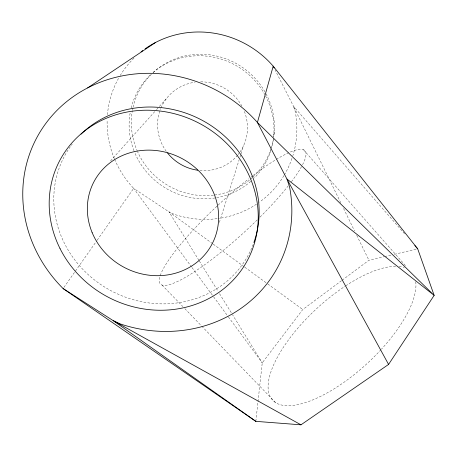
<?xml version="1.0" encoding="UTF-8"?>
<svg xmlns="http://www.w3.org/2000/svg" width="457" height="457" viewBox="0 0 457 457"><rect width="100%" height="100%" fill="white"/><g stroke="black" fill="none" stroke-linecap="round" stroke-linejoin="round"><path stroke-width="0.34" stroke-dasharray="2.29 1.71" d="M255.846 421.354L257.925 402.32M258.005 401.617L262.249 362.841L302.768 309.538L341.55 280.649M273.806 134.821L274.24 132.376M219.377 222.359L239.131 159.819M239.988 157.099L240.845 154.38M241.062 153.701L243.638 145.543M63.929 287.396L96.741 240.805M97.152 240.222L133.661 188.387A95.981 92.582 34.8 0 1 114.638 159.344M110.531 160.933L156.02 110.2M156.494 109.669L158.865 107.029M159.339 106.498L166.445 98.569M342.122 280.221L368.925 260.256L384.04 256.72M384.725 256.56L391.592 254.949M394.34 254.309L416.321 249.162M212.614 243.707L168.97 211.837L133.661 188.387L191.609 267.008M213.185 244.124L244.198 266.768M244.769 267.185L267.168 283.54M267.739 283.957L302.768 309.538M162.018 285.031L182.851 306.596M184.834 308.652L201.2 325.59M201.697 326.104L275.6 402.6M303.511 149.753L405.919 266.134M404.571 233.778L293.497 106.287L275.131 69.984M192.031 267.579L213.185 296.273M213.608 296.844L227.986 316.358M228.409 316.93L262.249 362.841L232.653 314.93M198.938 260.353L168.97 211.837L173.866 214.196A95.981 92.582 34.8 0 0 217.578 218.595M199.315 260.958L218.046 291.28M219.543 293.708L232.282 314.325M340.756 202.759L293.497 106.287L295.279 111.697A95.981 92.582 34.8 0 1 292.851 155.717M343.578 208.506L354.529 230.871M356.723 235.338L368.925 260.256M253.178 244.438A104.373 96.633 28.4 0 1 109.474 289.881A104.373 96.633 28.4 0 1 72.2 144.126M283.94 175.631A95.981 92.582 34.8 0 1 259.387 202.183M256.508 204.165A95.981 92.582 34.8 0 1 218.269 218.497M114.364 158.682A95.981 92.582 34.8 0 1 107.149 119.717M107.441 114.73A95.981 92.582 34.8 0 1 118.78 77.919M120.185 75.525A95.981 92.582 34.8 0 1 134.187 57.919M291.994 158.351A95.981 92.582 34.8 0 1 284.305 175.025M270.847 150.427A73.274 70.664 34.7 0 1 254.36 177.962M250.79 181.343A73.274 70.664 34.7 0 1 216.401 197.721M215.024 197.944A73.274 70.664 34.7 0 1 134.232 151.393M133.97 150.724A73.274 70.664 34.7 0 1 130.154 112.799M131.193 107.903A73.274 70.664 34.7 0 1 150.999 74.371M153.072 72.526A73.274 70.664 34.7 0 1 265.22 95.296M265.546 95.907A73.274 70.664 34.7 0 1 273.623 136.883M273.286 139.636A73.274 70.664 34.7 0 1 271.612 147.788M237.571 155.197A45.471 43.889 34.9 0 1 199.052 170.392M166.262 151.313A45.471 43.889 34.9 0 1 160.71 108.555M160.967 107.938A45.471 43.889 34.9 0 1 195.082 82.231M200.674 81.843A45.471 43.889 34.9 0 1 242.016 106.35M244.381 111.445A45.471 43.889 34.9 0 1 238.017 154.649M252.013 177.922A72.366 69.864 35.1 0 1 250.459 179.281M249.402 180.161A72.366 69.864 35.1 0 1 214.093 195.105M213.402 195.19A72.366 69.864 35.1 0 1 137.751 152.084M137.46 151.433A72.366 69.864 35.1 0 1 132.37 110.651M132.496 109.954A72.366 69.864 35.1 0 1 132.918 107.869M133.073 107.184A72.366 69.864 35.1 0 1 151.456 74.143M152.998 72.674A72.366 69.864 35.1 0 1 265.723 93.228M266.06 93.856A72.366 69.864 35.1 0 1 273.703 137.317M273.594 138.025A72.366 69.864 35.1 0 1 271.344 147.708M271.132 148.382A72.366 69.864 35.1 0 1 252.527 177.459M415.744 281.683A94.525 37.285 -42.7 0 1 381.526 349.091M381.058 349.605A94.525 37.285 -42.7 0 1 270.493 397.27A94.525 37.285 -42.7 0 1 345.121 286.213M345.703 285.831A94.525 37.285 -42.7 0 1 395.922 266.277M399.15 266.425A94.525 37.285 -42.7 0 1 404.314 267.459M253.235 175.374A98.301 18.817 -42.7 0 1 301.837 166.068M301.534 166.616A98.301 18.817 -42.7 0 1 291.349 181.852M288.344 185.725A98.301 18.817 -42.7 0 1 259.707 217.423M257.228 219.88A98.301 18.817 -42.7 0 1 161.972 285.019A98.301 18.817 -42.7 0 1 217.578 205.61M218.098 205.124A98.301 18.817 -42.7 0 1 248.791 178.813M251.024 177.07A98.301 18.817 -42.7 0 1 252.687 175.796"/><path stroke-width="0.69" d="M274.166 68.076L273.195 66.162L257.417 122.47L286.922 178.995L434.15 295.376L257.417 122.47A136.769 126.709 28.5 0 0 64.277 103.608A136.769 126.709 28.5 0 0 63.106 288.561L255.846 421.354L300.974 424.821L388.581 364.429L434.15 295.376L417.698 248.842L273.195 66.162A95.981 92.582 34.8 0 0 145.103 48.842M87.635 87.91L155.494 42.507M300.974 424.821L113.113 320.591L63.106 288.561M255.846 421.354L113.113 320.591L120.002 323.836A136.769 126.709 28.5 0 0 289.504 186.547L286.922 178.995L388.581 364.429M414.882 245.615L417.698 248.842M81.038 134.158A104.373 96.633 28.4 0 1 208.689 124.087A104.373 96.633 28.4 0 1 253.898 242.484M141.087 51.847A95.981 92.582 34.8 0 1 142.784 50.533M197.704 170.227A45.471 43.889 34.9 0 1 167.496 152.941M92.103 232.476A66.768 61.615 28.1 0 0 204.707 254.812A66.768 61.615 28.1 0 0 162.161 151.461A66.768 61.615 28.1 0 0 92.103 232.476M60.027 248.557A106.292 98.146 28.2 0 0 240.702 271.081A106.292 98.146 28.2 0 0 160.401 111.057A106.292 98.146 28.2 0 0 60.027 248.557"/></g></svg>
